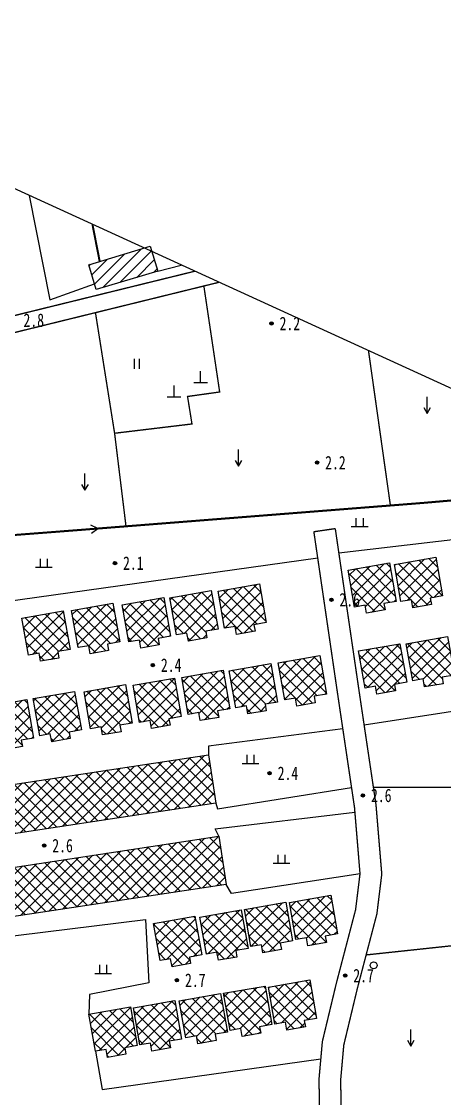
# Model space of a CAD drawing. Header units: metres. Extents: x 494039 to 619385, y 3351420 to 3402703.
# Drawn here: x 585837.4 to 585963.3, y 3394806.7 to 3395127.6 of the extents above; entities that cross this region are included whole.
import ezdxf
from ezdxf.enums import TextEntityAlignment as Align

# ---------------------------------------------------------------- set-up
doc = ezdxf.new("R2010")
doc.units = ezdxf.units.M
for name, pattern in [('2430', [0]), ('2450', [0]), ('9610', [0])]:
    doc.linetypes.add(name, pattern=pattern)
for name, color, linetype in [('220200', 130, 'Continuous'), ('261301', 141, 'Continuous'), ('310300', 8, 'Continuous'), ('310500', 8, 'Continuous'), ('340703', 8, 'Continuous'), ('380201', 8, '2430'), ('380202', 8, '2450'), ('420500', 8, 'Continuous'), ('510301', 8, 'Continuous'), ('720100', 8, 'Continuous'), ('810100', 8, '9610'), ('810200', 8, 'Continuous'), ('810301', 8, 'Continuous'), ('810302', 8, 'Continuous'), ('810600', 8, 'Continuous'), ('范围线', 8, 'Continuous')]:
    doc.layers.add(name, color=color, linetype=linetype)
pattern_1 = [(45, (0, 0), (-1.767766953, 1.767766953), []), (135, (0, 0), (-1.767766953, -1.767766953), [])]

# ---------------------------------------------------------------- blocks, each defined once
blk = doc.blocks.new('of')
at = {"color": 0, "linetype": 'Continuous'}
for p, q in [((0, 0), (0, 1.7)), ((-1, 0), (1, 0))]:
    blk.add_line(p, q, dxfattribs=at)
blk = doc.blocks.new('gc170')
at = {"linetype": 'Continuous'}
blk.add_circle((0, 0), 0.5, dxfattribs=at)
blk = doc.blocks.new('gu')
at = {"flags": 128}
for points in [[(3.75, 0), (-3.75, 0)], [(2.71, -0.6), (3.75, 0), (3.75, 0), (2.71, 0.6)]]:
    blk.add_lwpolyline(points, dxfattribs=at)
blk = doc.blocks.new('p_point')
for radius in [0.25, 0.2, 0.15, 0.1, 0.05]:
    blk.add_circle((0, 0), radius)
blk.add_point((0, 0))
blk = doc.blocks.new('gc120')
for p, q in [((0, 0), (0, 2.5)), ((-0.5, 0.87), (0, 0)), ((0, 0), (0.5, 0.87))]:
    blk.add_line(p, q)
blk = doc.blocks.new('vm')
at = {"linetype": 'Continuous'}
for p, q in [((1.25, 0), (-1.25, 0)), ((-0.5, 0), (-0.5, 1.3)), ((0.5, 1.3), (0.5, 0))]:
    blk.add_line(p, q, dxfattribs=at)
blk = doc.blocks.new('ve')
at = {"color": 0, "linetype": 'Continuous'}
for p, q in [((-0.4, 1.5), (-0.4, 0)), ((0.4, 0), (0.4, 1.5))]:
    blk.add_line(p, q, dxfattribs=at)
blk = doc.blocks.new('1-3&1-4')
at = {"layer": '310300', "linetype": 'Continuous'}
h = blk.add_hatch(dxfattribs=at)
h.set_pattern_fill('ANSI31', color=8, scale=20, style=0)
h.set_pattern_definition([(45, (0, 0), (-1.767766953, 1.767766953), [])])
h.paths.add_polyline_path([(585857.4132, 3395055.1534), (585875.7214, 3395060.6602), (585877.9451, 3395053.2673), (585859.6369, 3395047.7605)])
at = {"layer": '310500', "linetype": 'Continuous'}
h = blk.add_hatch(dxfattribs=at)
h.set_pattern_fill('ANSI37', color=8, scale=20, style=0)
h.set_pattern_definition(pattern_1)
h.paths.add_polyline_path([(585962.7837, 3394956.4917), (585959.1134, 3394955.8452), (585959.4508, 3394953.9299), (585953.9388, 3394952.959), (585953.5191, 3394955.3415), (585950.3722, 3394954.7872), (585948.4268, 3394965.832), (585960.7559, 3394968.0037)])
h = blk.add_hatch(dxfattribs=at)
h.set_pattern_fill('ANSI37', color=8, scale=20, style=0)
h.set_pattern_definition(pattern_1)
h.paths.add_polyline_path([(585948.9778, 3394954.834), (585945.3075, 3394954.1876), (585945.6449, 3394952.2723), (585940.1329, 3394951.3014), (585939.7132, 3394953.6839), (585936.5663, 3394953.1296), (585934.6209, 3394964.1744), (585946.95, 3394966.3461)])
h = blk.add_hatch(dxfattribs=at)
h.set_pattern_fill('ANSI37', color=8, scale=20, style=0)
h.set_pattern_definition(pattern_1)
h.paths.add_polyline_path([(585895.9206, 3394946.5612), (585892.2504, 3394945.9147), (585892.5877, 3394943.9994), (585887.0757, 3394943.0285), (585886.6561, 3394945.411), (585883.5092, 3394944.8567), (585881.5637, 3394955.9015), (585893.8929, 3394958.0732)])
h = blk.add_hatch(dxfattribs=at)
h.set_pattern_fill('ANSI37', color=8, scale=20, style=0)
h.set_pattern_definition(pattern_1)
h.paths.add_polyline_path([(585910.2739, 3394948.5308), (585906.6037, 3394947.8844), (585906.941, 3394945.9691), (585901.429, 3394944.9982), (585901.0093, 3394947.3807), (585897.8624, 3394946.8264), (585895.917, 3394957.8712), (585908.2462, 3394960.0429)])
h = blk.add_hatch(dxfattribs=at)
h.set_pattern_fill('ANSI37', color=8, scale=20, style=0)
h.set_pattern_definition(pattern_1)
h.paths.add_polyline_path([(585881.7698, 3394944.472), (585878.0996, 3394943.8256), (585878.437, 3394941.9103), (585872.9249, 3394940.9394), (585872.5053, 3394943.3218), (585869.3584, 3394942.7675), (585867.4129, 3394953.8124), (585879.7421, 3394955.984)])
h = blk.add_hatch(dxfattribs=at)
h.set_pattern_fill('ANSI37', color=8, scale=20, style=0)
h.set_pattern_definition(pattern_1)
h.paths.add_polyline_path([(585851.87, 3394940.512), (585848.1997, 3394939.8655), (585848.5371, 3394937.9502), (585843.0251, 3394936.9793), (585842.6054, 3394939.3618), (585839.4585, 3394938.8075), (585837.5131, 3394949.8523), (585849.8422, 3394952.024)])
h = blk.add_hatch(dxfattribs=at)
h.set_pattern_fill('ANSI37', color=8, scale=20, style=0)
h.set_pattern_definition(pattern_1)
h.paths.add_polyline_path([(585866.6635, 3394942.7662), (585862.9933, 3394942.1197), (585863.3306, 3394940.2044), (585857.8186, 3394939.2335), (585857.3989, 3394941.616), (585854.252, 3394941.0617), (585852.3066, 3394952.1065), (585864.6358, 3394954.2782)])
h = blk.add_hatch(dxfattribs=at)
h.set_pattern_fill('ANSI37', color=8, scale=20, style=0)
h.set_pattern_definition(pattern_1)
h.paths.add_polyline_path([(585952.0952, 3394930.7185), (585948.4249, 3394930.072), (585948.7623, 3394928.1568), (585943.2503, 3394927.1859), (585942.8306, 3394929.5683), (585939.6837, 3394929.014), (585937.7383, 3394940.0589), (585950.0674, 3394942.2305)])
h = blk.add_hatch(dxfattribs=at)
h.set_pattern_fill('ANSI37', color=8, scale=20, style=0)
h.set_pattern_definition(pattern_1)
h.paths.add_polyline_path([(585966.2873, 3394932.875), (585962.6171, 3394932.2285), (585962.9544, 3394930.3133), (585957.4424, 3394929.3424), (585957.0228, 3394931.7248), (585953.8759, 3394931.1705), (585951.9304, 3394942.2154), (585964.2596, 3394944.387)])
h = blk.add_hatch(dxfattribs=at)
h.set_pattern_fill('ANSI37', color=8, scale=20, style=0)
h.set_pattern_definition(pattern_1)
h.paths.add_polyline_path([(585928.2224, 3394927.1937), (585924.5522, 3394926.5473), (585924.8895, 3394924.632), (585919.3775, 3394923.6611), (585918.9579, 3394926.0436), (585915.8109, 3394925.4893), (585913.8655, 3394936.5341), (585926.1947, 3394938.7058)])
h = blk.add_hatch(dxfattribs=at)
h.set_pattern_fill('ANSI37', color=8, scale=20, style=0)
h.set_pattern_definition(pattern_1)
h.paths.add_polyline_path([(585913.6296, 3394924.8201), (585909.9594, 3394924.1736), (585910.2968, 3394922.2583), (585904.7848, 3394921.2874), (585904.3651, 3394923.6699), (585901.2182, 3394923.1156), (585899.2727, 3394934.1604), (585911.6019, 3394936.3321)])
h = blk.add_hatch(dxfattribs=at)
h.set_pattern_fill('ANSI37', color=8, scale=20, style=0)
h.set_pattern_definition(pattern_1)
h.paths.add_polyline_path([(585899.4508, 3394922.8383), (585895.7805, 3394922.1918), (585896.1179, 3394920.2765), (585890.6059, 3394919.3056), (585890.1862, 3394921.6881), (585887.0393, 3394921.1338), (585885.0939, 3394932.1786), (585897.423, 3394934.3503)])
h = blk.add_hatch(dxfattribs=at)
h.set_pattern_fill('ANSI37', color=8, scale=20, style=0)
h.set_pattern_definition(pattern_1)
h.paths.add_polyline_path([(585870.3709, 3394918.575), (585866.7007, 3394917.9285), (585867.038, 3394916.0133), (585861.526, 3394915.0424), (585861.1063, 3394917.4248), (585857.9594, 3394916.8705), (585856.014, 3394927.9154), (585868.3431, 3394930.087)])
h = blk.add_hatch(dxfattribs=at)
h.set_pattern_fill('ANSI37', color=8, scale=20, style=0)
h.set_pattern_definition(pattern_1)
h.paths.add_polyline_path([(585884.9658, 3394920.4922), (585881.2956, 3394919.8457), (585881.633, 3394917.9305), (585876.1209, 3394916.9596), (585875.7013, 3394919.342), (585872.5544, 3394918.7877), (585870.6089, 3394929.8326), (585882.9381, 3394932.0042)])
h = blk.add_hatch(dxfattribs=at)
h.set_pattern_fill('ANSI37', color=8, scale=20, style=0)
h.set_pattern_definition(pattern_1)
h.paths.add_polyline_path([(585855.2401, 3394916.5203), (585851.5699, 3394915.8738), (585851.9073, 3394913.9585), (585846.3952, 3394912.9876), (585845.9756, 3394915.3701), (585842.8287, 3394914.8158), (585840.8832, 3394925.8606), (585853.2124, 3394928.0323)])
h = blk.add_hatch(dxfattribs=at)
h.set_pattern_fill('ANSI37', color=8, scale=20, style=0)
h.set_pattern_definition(pattern_1)
h.paths.add_polyline_path([(585840.9981, 3394914.1222), (585837.3279, 3394913.4757), (585837.6652, 3394911.5604), (585832.1532, 3394910.5895), (585831.7335, 3394912.972), (585828.5866, 3394912.4177), (585826.6412, 3394923.4625), (585838.9703, 3394925.6342)])
h = blk.add_hatch(dxfattribs=at)
h.set_pattern_fill('ANSI37', color=8, scale=20, style=0)
h.set_pattern_definition(pattern_1)
h.paths.add_polyline_path([(585813.0446, 3394897.0163), (585893.0872, 3394909.0998), (585895.2617, 3394894.6955), (585815.2191, 3394882.612)])
h = blk.add_hatch(dxfattribs=at)
h.set_pattern_fill('ANSI37', color=8, scale=20, style=0)
h.set_pattern_definition(pattern_1)
h.paths.add_polyline_path([(585816.4971, 3394872.7739), (585896.1155, 3394884.8804), (585898.3011, 3394870.5071), (585818.6827, 3394858.4005)])
h = blk.add_hatch(dxfattribs=at)
h.set_pattern_fill('ANSI37', color=8, scale=20, style=0)
h.set_pattern_definition(pattern_1)
h.paths.add_polyline_path([(585918.1063, 3394853.6742), (585914.436, 3394853.0277), (585914.7734, 3394851.1124), (585909.2614, 3394850.1415), (585908.8417, 3394852.524), (585905.6948, 3394851.9697), (585903.7494, 3394863.0145), (585916.0785, 3394865.1862)])
h = blk.add_hatch(dxfattribs=at)
h.set_pattern_fill('ANSI37', color=8, scale=20, style=0)
h.set_pattern_definition(pattern_1)
h.paths.add_polyline_path([(585931.52, 3394855.7446), (585927.8497, 3394855.0981), (585928.1871, 3394853.1828), (585922.6751, 3394852.2119), (585922.2554, 3394854.5944), (585919.1085, 3394854.0401), (585917.1631, 3394865.0849), (585929.4922, 3394867.2566)])
h = blk.add_hatch(dxfattribs=at)
h.set_pattern_fill('ANSI37', color=8, scale=20, style=0)
h.set_pattern_definition(pattern_1)
h.paths.add_polyline_path([(585904.8552, 3394851.4169), (585901.185, 3394850.7705), (585901.5223, 3394848.8552), (585896.0103, 3394847.8843), (585895.5906, 3394850.2668), (585892.4437, 3394849.7125), (585890.4983, 3394860.7573), (585902.8274, 3394862.929)])
h = blk.add_hatch(dxfattribs=at)
h.set_pattern_fill('ANSI37', color=8, scale=20, style=0)
h.set_pattern_definition(pattern_1)
h.paths.add_polyline_path([(585891.0651, 3394849.4785), (585887.3949, 3394848.8321), (585887.7323, 3394846.9168), (585882.2202, 3394845.9459), (585881.8006, 3394848.3284), (585878.6537, 3394847.7741), (585876.7082, 3394858.8189), (585889.0374, 3394860.9906)])
h = blk.add_hatch(dxfattribs=at)
h.set_pattern_fill('ANSI37', color=8, scale=20, style=0)
h.set_pattern_definition(pattern_1)
h.paths.add_polyline_path([(585911.948, 3394828.6979), (585908.2778, 3394828.0514), (585908.6152, 3394826.1361), (585903.1031, 3394825.1652), (585902.6835, 3394827.5477), (585899.5366, 3394826.9934), (585897.5911, 3394838.0382), (585909.9203, 3394840.2099)])
h = blk.add_hatch(dxfattribs=at)
h.set_pattern_fill('ANSI37', color=8, scale=20, style=0)
h.set_pattern_definition(pattern_1)
h.paths.add_polyline_path([(585925.2588, 3394830.5682), (585921.5886, 3394829.9218), (585921.926, 3394828.0065), (585916.4139, 3394827.0356), (585915.9943, 3394829.4181), (585912.8474, 3394828.8638), (585910.9019, 3394839.9086), (585923.2311, 3394842.0803)])
h = blk.add_hatch(dxfattribs=at)
h.set_pattern_fill('ANSI37', color=8, scale=20, style=0)
h.set_pattern_definition(pattern_1)
h.paths.add_polyline_path([(585898.7203, 3394826.5055), (585895.0501, 3394825.859), (585895.3874, 3394823.9437), (585889.8754, 3394822.9728), (585889.4558, 3394825.3553), (585886.3089, 3394824.801), (585884.3634, 3394835.8458), (585896.6926, 3394838.0175)])
h = blk.add_hatch(dxfattribs=at)
h.set_pattern_fill('ANSI37', color=8, scale=20, style=0)
h.set_pattern_definition(pattern_1)
h.paths.add_polyline_path([(585871.8331, 3394822.4675), (585868.1628, 3394821.8211), (585868.5002, 3394819.9058), (585862.9882, 3394818.9349), (585862.5685, 3394821.3174), (585859.4216, 3394820.7631), (585857.4762, 3394831.8079), (585869.8053, 3394833.9796)])
h = blk.add_hatch(dxfattribs=at)
h.set_pattern_fill('ANSI37', color=8, scale=20, style=0)
h.set_pattern_definition(pattern_1)
h.paths.add_polyline_path([(585885.0756, 3394824.3777), (585881.4054, 3394823.7312), (585881.7428, 3394821.8159), (585876.2307, 3394820.8451), (585875.8111, 3394823.2275), (585872.6642, 3394822.6732), (585870.7187, 3394833.7181), (585883.0479, 3394835.8897)])
at = {"layer": '220200', "color": 141, "linetype": 'Continuous', "const_width": 0.6, "flags": 128}
blk.add_lwpolyline([(585768.5936, 3394969.4766), (585852.6967, 3394975.9619), (585956.8934, 3394984.1761), (586012.7897, 3394989.0273), (586011.8933, 3394996.9311)], dxfattribs=at)
at = {"layer": '310300', "color": 8, "linetype": 'Continuous', "elevation": 5.9281, "flags": 128}
blk.add_lwpolyline([(585857.4132, 3395055.1534), (585875.7214, 3395060.6602), (585877.9451, 3395053.2673), (585859.6369, 3395047.7605)], close=True, dxfattribs=at)
at = {"layer": '310500', "color": 8, "linetype": 'Continuous', "flags": 128}
for points, elevation in [([(585962.7837, 3394956.4917), (585959.1134, 3394955.8452), (585959.4508, 3394953.9299), (585953.9388, 3394952.959), (585953.5191, 3394955.3415), (585950.3722, 3394954.7872), (585948.4268, 3394965.832), (585960.7559, 3394968.0037)], 13.701), ([(585948.9778, 3394954.834), (585945.3075, 3394954.1876), (585945.6449, 3394952.2723), (585940.1329, 3394951.3014), (585939.7132, 3394953.6839), (585936.5663, 3394953.1296), (585934.6209, 3394964.1744), (585946.95, 3394966.3461)], 13.701), ([(585895.9206, 3394946.5612), (585892.2504, 3394945.9147), (585892.5877, 3394943.9994), (585887.0757, 3394943.0285), (585886.6561, 3394945.411), (585883.5092, 3394944.8567), (585881.5637, 3394955.9015), (585893.8929, 3394958.0732)], 13.701), ([(585910.2739, 3394948.5308), (585906.6037, 3394947.8844), (585906.941, 3394945.9691), (585901.429, 3394944.9982), (585901.0093, 3394947.3807), (585897.8624, 3394946.8264), (585895.917, 3394957.8712), (585908.2462, 3394960.0429)], 13.701), ([(585881.7698, 3394944.472), (585878.0996, 3394943.8256), (585878.437, 3394941.9103), (585872.9249, 3394940.9394), (585872.5053, 3394943.3218), (585869.3584, 3394942.7675), (585867.4129, 3394953.8124), (585879.7421, 3394955.984)], 13.701), ([(585851.87, 3394940.512), (585848.1997, 3394939.8655), (585848.5371, 3394937.9502), (585843.0251, 3394936.9793), (585842.6054, 3394939.3618), (585839.4585, 3394938.8075), (585837.5131, 3394949.8523), (585849.8422, 3394952.024)], 13.701), ([(585866.6635, 3394942.7662), (585862.9933, 3394942.1197), (585863.3306, 3394940.2044), (585857.8186, 3394939.2335), (585857.3989, 3394941.616), (585854.252, 3394941.0617), (585852.3066, 3394952.1065), (585864.6358, 3394954.2782)], 13.701), ([(585952.0952, 3394930.7185), (585948.4249, 3394930.072), (585948.7623, 3394928.1568), (585943.2503, 3394927.1859), (585942.8306, 3394929.5683), (585939.6837, 3394929.014), (585937.7383, 3394940.0589), (585950.0674, 3394942.2305)], 13.701), ([(585966.2873, 3394932.875), (585962.6171, 3394932.2285), (585962.9544, 3394930.3133), (585957.4424, 3394929.3424), (585957.0228, 3394931.7248), (585953.8759, 3394931.1705), (585951.9304, 3394942.2154), (585964.2596, 3394944.387)], 13.701), ([(585928.2224, 3394927.1937), (585924.5522, 3394926.5473), (585924.8895, 3394924.632), (585919.3775, 3394923.6611), (585918.9579, 3394926.0436), (585915.8109, 3394925.4893), (585913.8655, 3394936.5341), (585926.1947, 3394938.7058)], 13.701), ([(585913.6296, 3394924.8201), (585909.9594, 3394924.1736), (585910.2968, 3394922.2583), (585904.7848, 3394921.2874), (585904.3651, 3394923.6699), (585901.2182, 3394923.1156), (585899.2727, 3394934.1604), (585911.6019, 3394936.3321)], 13.701), ([(585899.4508, 3394922.8383), (585895.7805, 3394922.1918), (585896.1179, 3394920.2765), (585890.6059, 3394919.3056), (585890.1862, 3394921.6881), (585887.0393, 3394921.1338), (585885.0939, 3394932.1786), (585897.423, 3394934.3503)], 13.701), ([(585870.3709, 3394918.575), (585866.7007, 3394917.9285), (585867.038, 3394916.0133), (585861.526, 3394915.0424), (585861.1063, 3394917.4248), (585857.9594, 3394916.8705), (585856.014, 3394927.9154), (585868.3431, 3394930.087)], 13.701), ([(585884.9658, 3394920.4922), (585881.2956, 3394919.8457), (585881.633, 3394917.9305), (585876.1209, 3394916.9596), (585875.7013, 3394919.342), (585872.5544, 3394918.7877), (585870.6089, 3394929.8326), (585882.9381, 3394932.0042)], 13.701), ([(585855.2401, 3394916.5203), (585851.5699, 3394915.8738), (585851.9073, 3394913.9585), (585846.3952, 3394912.9876), (585845.9756, 3394915.3701), (585842.8287, 3394914.8158), (585840.8832, 3394925.8606), (585853.2124, 3394928.0323)], 13.701), ([(585840.9981, 3394914.1222), (585837.3279, 3394913.4757), (585837.6652, 3394911.5604), (585832.1532, 3394910.5895), (585831.7335, 3394912.972), (585828.5866, 3394912.4177), (585826.6412, 3394923.4625), (585838.9703, 3394925.6342)], 13.701), ([(585813.0446, 3394897.0163), (585893.0872, 3394909.0998), (585895.2617, 3394894.6955), (585815.2191, 3394882.612)], 13.2793), ([(585816.4971, 3394872.7739), (585896.1155, 3394884.8804), (585898.3011, 3394870.5071), (585818.6827, 3394858.4005)], 13.2793), ([(585918.1063, 3394853.6742), (585914.436, 3394853.0277), (585914.7734, 3394851.1124), (585909.2614, 3394850.1415), (585908.8417, 3394852.524), (585905.6948, 3394851.9697), (585903.7494, 3394863.0145), (585916.0785, 3394865.1862)], 13.701), ([(585931.52, 3394855.7446), (585927.8497, 3394855.0981), (585928.1871, 3394853.1828), (585922.6751, 3394852.2119), (585922.2554, 3394854.5944), (585919.1085, 3394854.0401), (585917.1631, 3394865.0849), (585929.4922, 3394867.2566)], 13.701), ([(585904.8552, 3394851.4169), (585901.185, 3394850.7705), (585901.5223, 3394848.8552), (585896.0103, 3394847.8843), (585895.5906, 3394850.2668), (585892.4437, 3394849.7125), (585890.4983, 3394860.7573), (585902.8274, 3394862.929)], 13.701), ([(585891.0651, 3394849.4785), (585887.3949, 3394848.8321), (585887.7323, 3394846.9168), (585882.2202, 3394845.9459), (585881.8006, 3394848.3284), (585878.6537, 3394847.7741), (585876.7082, 3394858.8189), (585889.0374, 3394860.9906)], 13.701), ([(585911.948, 3394828.6979), (585908.2778, 3394828.0514), (585908.6152, 3394826.1361), (585903.1031, 3394825.1652), (585902.6835, 3394827.5477), (585899.5366, 3394826.9934), (585897.5911, 3394838.0382), (585909.9203, 3394840.2099)], 11.0238), ([(585925.2588, 3394830.5682), (585921.5886, 3394829.9218), (585921.926, 3394828.0065), (585916.4139, 3394827.0356), (585915.9943, 3394829.4181), (585912.8474, 3394828.8638), (585910.9019, 3394839.9086), (585923.2311, 3394842.0803)], 11.0238), ([(585898.7203, 3394826.5055), (585895.0501, 3394825.859), (585895.3874, 3394823.9437), (585889.8754, 3394822.9728), (585889.4558, 3394825.3553), (585886.3089, 3394824.801), (585884.3634, 3394835.8458), (585896.6926, 3394838.0175)], 11.0238), ([(585871.8331, 3394822.4675), (585868.1628, 3394821.8211), (585868.5002, 3394819.9058), (585862.9882, 3394818.9349), (585862.5685, 3394821.3174), (585859.4216, 3394820.7631), (585857.4762, 3394831.8079), (585869.8053, 3394833.9796)], 11.0238), ([(585885.0756, 3394824.3777), (585881.4054, 3394823.7312), (585881.7428, 3394821.8159), (585876.2307, 3394820.8451), (585875.8111, 3394823.2275), (585872.6642, 3394822.6732), (585870.7187, 3394833.7181), (585883.0479, 3394835.8897)], 11.0238)]:
    blk.add_lwpolyline(points, close=True, dxfattribs=dict(at, elevation=elevation))
at = {"layer": '380201', "color": 8, "linetype": '2430', "const_width": 0.6, "elevation": 5.9281, "flags": 128}
blk.add_lwpolyline([(585858.5239, 3395067.1706), (585860.6822, 3395056.1367)], dxfattribs=at)
at = {"layer": '380202', "color": 8, "linetype": '2450', "flags": 128}
blk.add_lwpolyline([(585839.7056, 3395075.789), (585845.8025, 3395044.7381), (585859.1293, 3395049.448)], dxfattribs=at)
at = {"layer": '380202', "color": 8, "linetype": '2450', "elevation": 5.6159, "flags": 128}
blk.add_lwpolyline([(585877.9451, 3395053.2673), (585884.925, 3395055.0795)], dxfattribs=at)
at = {"layer": '420500', "color": 8, "linetype": 'Continuous', "const_width": 0.4, "flags": 128}
for points in [[(585760.9311, 3395021.0297), (585778.4034, 3395025.895), (585802.7084, 3395032.2424), (585833.5756, 3395039.5924), (585888.9781, 3395053.2233)], [(585762.2514, 3395016.2883), (585779.6854, 3395021.1429), (585803.9004, 3395027.4667), (585834.7336, 3395034.8087), (585896.1777, 3395049.9261)], [(585924.4515, 3394975.5935), (585931.5789, 3394926.9056), (585936.5503, 3394893.4682), (585938.1952, 3394873.6779), (585936.8782, 3394862.9465), (585931.1438, 3394841.0324), (585926.9831, 3394823.6702), (585925.9923, 3394812.563), (585926.1537, 3394800.5024), (585926.6878, 3394788.933)], [(585930.8307, 3394976.5273), (585937.9571, 3394927.8466), (585942.958, 3394894.2101), (585944.6752, 3394873.5509), (585943.2247, 3394861.7323), (585937.3978, 3394839.465), (585933.3628, 3394822.627), (585932.4433, 3394812.3191), (585932.5989, 3394800.6942), (585933.1896, 3394789.7213)]]:
    blk.add_lwpolyline(points, dxfattribs=at)
at = {"layer": '420500', "color": 8, "linetype": 'Continuous', "const_width": 0.4, "elevation": 3.6329, "flags": 128}
blk.add_lwpolyline([(585924.4515, 3394975.5935), (585930.8307, 3394976.5273)], dxfattribs=at)
at = {"layer": '810100', "color": 8, "linetype": '9610', "elevation": 3.3896, "flags": 128}
for points in [[(585931.8934, 3394969.2678), (586011.6243, 3394978.6692)], [(585925.6023, 3394967.7324), (585817.0883, 3394952.4898), (585816.1999, 3394957.3097)], [(585939.4157, 3394918.036), (586011.4085, 3394929.191)], [(585933.0778, 3394916.8243), (585893.1129, 3394911.6625), (585893.0872, 3394909.0998)], [(585895.2617, 3394894.6955), (585895.8077, 3394892.9694), (585935.6793, 3394899.3265)], [(585896.1155, 3394884.8804), (585895.1134, 3394887.0951), (585936.673, 3394891.9916)], [(585774.1452, 3394868.1255), (585810.4624, 3394873.6394), (585813.8769, 3394852.6206), (585874.3001, 3394860.011), (585875.3267, 3394841.1341), (585857.6858, 3394837.6793), (585857.4762, 3394831.8079)], [(585938.1952, 3394873.6779), (585899.9065, 3394867.7456), (585898.3011, 3394870.5071)], [(585859.4216, 3394820.7631), (585861.4377, 3394809.3954), (585926.5221, 3394818.5027)]]:
    blk.add_lwpolyline(points, dxfattribs=at)
at = {"layer": '810200', "color": 8, "linetype": 'Continuous', "const_width": 0.4, "flags": 128}
for points, elevation in [([(585859.4168, 3395040.8816), (585865.1157, 3395004.9437), (585888.1582, 3395007.7098), (585886.8389, 3395015.8999), (585896.4029, 3395017.2398), (585891.6974, 3395048.8238)], 3.6908), ([(585940.7233, 3395029.5253), (585947.246, 3394983.4156)], 3.6908), ([(585865.1157, 3395004.9437), (585868.5132, 3394977.2088)], 3.6908), ([(586006.884, 3394899.4376), (585942.1773, 3394899.4614)], 3.5421), ([(585940.0182, 3394849.4785), (586007.986, 3394856.7527)], 3.5421)]:
    blk.add_lwpolyline(points, dxfattribs=dict(at, elevation=elevation))
at = {"layer": '范围线', "color": 8, "flags": 128}
blk.add_lwpolyline([(580974.9971, 3398172.2884), (580158.1729, 3397748.7629), (583102.2681, 3395406.1495), (589376.9328, 3392493.3034), (594318.9563, 3392016.403), (594002.9657, 3392059.9931), (593709.5027, 3392110.274), (593489.39, 3392154.2585), (593446.55, 3392164.1073), (593184.0367, 3392224.4585), (592856.0894, 3392311.9807), (592630.9821, 3392379.424), (592345.2786, 3392474.0542), (592112.8421, 3392558.6278), (591835.9381, 3392668.5492), (591571.4074, 3392783.2499), (591303.4331, 3392909.9936), (591275.2655, 3392923.316), (591065.2798, 3393031.2284), (591019.813, 3393054.5939), (590886.2864, 3393127.1825), (590776.1303, 3393189.2284), (589711.9005, 3393302.4152), (583546.9224, 3396125.8295)], close=True, dxfattribs=at)
at = {"layer": '261301', "color": 141, "linetype": 'Continuous', "xscale": 2, "yscale": 2, "rotation": 4.509177847679579}
blk.add_blockref('gu', (585852.6967, 3394975.9619, 3.5718), dxfattribs=at)
at = {"layer": '340703', "color": 8, "linetype": 'Continuous', "xscale": 2, "yscale": 2}
for p in [(585890.7322, 3395020.0632, 3.6908), (585882.8163, 3395015.7923, 3.6908)]:
    blk.add_blockref('of', p, dxfattribs=at)
at = {"layer": '510301', "color": 8, "linetype": 'Continuous', "xscale": 2, "yscale": 2}
blk.add_blockref('gc170', (585942.2572, 3394846.3771, 3.7091), dxfattribs=at)
at = {"layer": '720100', "color": 8, "linetype": 'Continuous', "xscale": 2, "yscale": 2, "zscale": 2}
for p in [(585911.8399, 3395037.6587, 2.1792), (585925.4141, 3394996.193, 2.1817), (585865.2328, 3394966.2391, 2.0724), (585929.6647, 3394955.3455, 2.6185), (585876.4949, 3394935.8429, 2.427), (585911.279, 3394903.6197, 2.3632), (585939.0605, 3394897.0306, 2.6175), (585844.1534, 3394882.0591, 2.6091), (585883.6891, 3394841.9365, 2.6842), (585933.7922, 3394843.3268, 2.6809)]:
    blk.add_blockref('p_point', p, dxfattribs=at)
at = {"layer": '810301', "color": 8, "linetype": 'Continuous', "xscale": 2, "yscale": 2}
for p in [(585958.1792, 3395010.8345, 1.9149), (585902.0387, 3394995.1243, 1.9149), (585856.2976, 3394987.9608, 1.9149), (585953.3443, 3394822.2926, 1.9149)]:
    blk.add_blockref('gc120', p, dxfattribs=at)
at = {"layer": '810302', "color": 8, "linetype": 'Continuous', "xscale": 2, "yscale": 2}
for p in [(585938.0943, 3394977.0139, 1.9149), (585844.0689, 3394964.9406, 1.9149), (585905.5642, 3394906.4735, 1.9149), (585914.8053, 3394876.6855, 1.9149), (585861.6896, 3394843.891, 1.9149)]:
    blk.add_blockref('vm', p, dxfattribs=at)
at = {"layer": '810600', "color": 8, "linetype": 'Continuous', "xscale": 2, "yscale": 2}
blk.add_blockref('ve', (585871.7009, 3395024.1146, 1.9149), dxfattribs=at)
at = {"layer": '720100', "color": 8, "width": 0.75}
for s, p in [('2.8', (585837.9807, 3395038.6368, 2.8309)), ('2.2', (585914.2399, 3395037.6587, 2.1792)), ('2.2', (585927.8141, 3394996.193, 2.1817)), ('2.1', (585867.6328, 3394966.2391, 2.0724)), ('2.6', (585932.0647, 3394955.3455, 2.6185)), ('2.4', (585878.8949, 3394935.8429, 2.427)), ('2.4', (585913.679, 3394903.6197, 2.3632)), ('2.6', (585941.4605, 3394897.0306, 2.6175)), ('2.6', (585846.5534, 3394882.0591, 2.6091)), ('2.7', (585886.0891, 3394841.9365, 2.6842)), ('2.7', (585936.1922, 3394843.3268, 2.6809))]:
    blk.add_text(s, height=4, dxfattribs=at).set_placement(p, align=Align.MIDDLE_LEFT)

msp = doc.modelspace()

# ---------------------------------------------------------------- block references
msp.add_blockref('1-3&1-4', (0, 0))

doc.saveas('drawing.dxf')
